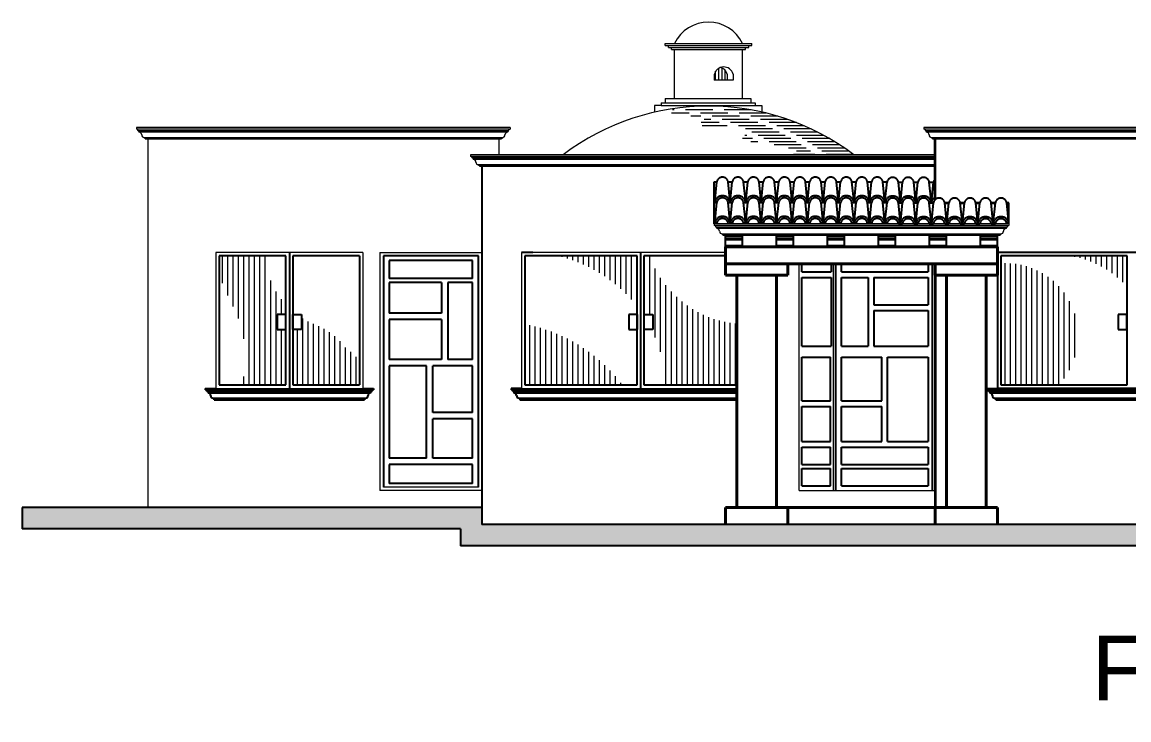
# Model space of a CAD drawing. Header units: millimetres. Extents: x 238 to 272, y 215.7 to 235.8.
# Drawn here: x 255.92 to 265.69, y 217.95 to 224.11 of the extents above; entities that cross this region are included whole.
import ezdxf

# ---------------------------------------------------------------- set-up
doc = ezdxf.new("R2010")
doc.units = ezdxf.units.MM
doc.linetypes.add('ACAD_ISO02W100', pattern=[15, 12, -3])
doc.linetypes.add('CENTER2', pattern=[28.575, 19.05, -3.175, 3.175, -3.175])
for name, color, linetype in [('1', 1, 'CENTER2'), ('2', 2, 'Continuous'), ('4', 4, 'Continuous'), ('7t', 7, 'Continuous')]:
    doc.layers.add(name, color=color, linetype=linetype)
for name, color, linetype, lineweight in [('fachada c 1', 7, 'Continuous', 40), ('fachada c 2', 2, 'Continuous', 35), ('fachada c 3', 5, 'Continuous', 25), ('fachada c 4', 4, 'Continuous', 15), ('muebles', 6, 'Continuous', 5), ('muros', 7, 'Continuous', 25), ('vidrios', 8, 'Continuous', 9)]:
    doc.layers.add(name, color=color, linetype=linetype, lineweight=lineweight)
doc.styles.add('TEX', font='arial.ttf', dxfattribs={"height": 0.15})

msp = doc.modelspace()

# ---------------------------------------------------------------- hatches: boundary and pattern name
at = {"layer": 'muros'}
msp.add_hatch(color=256, dxfattribs=at).paths.add_polyline_path([(255.9189, 219.8261), (255.9189, 219.6361), (259.7873, 219.6361), (259.7873, 219.4861), (271.7818, 219.4861), (271.7818, 219.6761), (259.9773, 219.6761), (259.9773, 219.8261)])

# ---------------------------------------------------------------- linework, layer by layer
at = {"layer": '1'}
for p, q in [((262.032, 222.5159), (262.0502, 222.6981)), ((262.1686, 222.5159), (262.1504, 222.6981)), ((262.1686, 222.5159), (262.1504, 222.6981)), ((262.1686, 222.5159), (262.1868, 222.6981)), ((262.3052, 222.5159), (262.287, 222.6981)), ((262.3052, 222.5159), (262.287, 222.6981)), ((262.3052, 222.5159), (262.3235, 222.6981)), ((262.4419, 222.5159), (262.4236, 222.6981)), ((262.4419, 222.5159), (262.4601, 222.6981)), ((262.5785, 222.5159), (262.5603, 222.6981)), ((262.5785, 222.5159), (262.5967, 222.6981)), ((262.7151, 222.5159), (262.6969, 222.6981)), ((262.7151, 222.5159), (262.7333, 222.6981)), ((262.8517, 222.5159), (262.8335, 222.6981)), ((262.8517, 222.5159), (262.8699, 222.6981)), ((262.9883, 222.5159), (262.9701, 222.6981)), ((262.9883, 222.5159), (263.0066, 222.6981)), ((263.125, 222.5159), (263.1067, 222.6981)), ((263.125, 222.5159), (263.1067, 222.6981)), ((263.125, 222.5159), (263.1432, 222.6981)), ((263.2616, 222.5159), (263.2434, 222.6981)), ((263.2616, 222.5159), (263.2434, 222.6981)), ((263.2616, 222.5159), (263.2798, 222.6981)), ((263.3982, 222.5159), (263.38, 222.6981)), ((263.3982, 222.5159), (263.4164, 222.6981)), ((263.5348, 222.5159), (263.5166, 222.6981)), ((263.5348, 222.5159), (263.553, 222.6981)), ((263.671, 222.5139), (263.6528, 222.696)), ((263.671, 222.5139), (263.6892, 222.696)), ((263.8076, 222.5139), (263.7894, 222.696)), ((263.8076, 222.5139), (263.8258, 222.696)), ((263.9442, 222.5139), (263.926, 222.696)), ((263.9442, 222.5139), (263.926, 222.696)), ((263.9442, 222.5139), (263.9625, 222.696)), ((262.032, 222.3337), (262.0502, 222.5159)), ((262.032, 222.5159), (262.0502, 222.5159)), ((262.032, 222.5159), (262.0502, 222.5159)), ((262.1686, 222.3337), (262.1504, 222.5159)), ((262.1686, 222.3337), (262.1504, 222.5159)), ((262.1504, 222.5159), (262.1686, 222.5159)), ((262.1504, 222.5159), (262.1686, 222.5159)), ((262.1504, 222.5159), (262.1686, 222.5159)), ((262.1686, 222.3337), (262.1868, 222.5159)), ((262.1686, 222.5159), (262.1868, 222.5159)), ((262.1686, 222.5159), (262.1868, 222.5159)), ((262.3052, 222.3337), (262.287, 222.5159)), ((262.3052, 222.3337), (262.287, 222.5159)), ((262.287, 222.5159), (262.3052, 222.5159)), ((262.287, 222.5159), (262.3052, 222.5159)), ((262.287, 222.5159), (262.3052, 222.5159)), ((262.3052, 222.3337), (262.3235, 222.5159)), ((262.3052, 222.5159), (262.3235, 222.5159)), ((262.3052, 222.5159), (262.3235, 222.5159)), ((262.3052, 222.5159), (262.3235, 222.5159)), ((262.3052, 222.5159), (262.3235, 222.5159)), ((262.4419, 222.3337), (262.4236, 222.5159)), ((262.4236, 222.5159), (262.4419, 222.5159)), ((262.4236, 222.5159), (262.4419, 222.5159)), ((262.4419, 222.3337), (262.4601, 222.5159)), ((262.4419, 222.5159), (262.4601, 222.5159)), ((262.4419, 222.5159), (262.4601, 222.5159)), ((262.5785, 222.3337), (262.5603, 222.5159)), ((262.5603, 222.5159), (262.5785, 222.5159)), ((262.5603, 222.5159), (262.5785, 222.5159)), ((262.5785, 222.3337), (262.5967, 222.5159)), ((262.5785, 222.5159), (262.5967, 222.5159)), ((262.5785, 222.5159), (262.5967, 222.5159)), ((262.7151, 222.3337), (262.6969, 222.5159)), ((262.6969, 222.5159), (262.7151, 222.5159)), ((262.6969, 222.5159), (262.7151, 222.5159)), ((262.7151, 222.3337), (262.7333, 222.5159)), ((262.7151, 222.5159), (262.7333, 222.5159)), ((262.7151, 222.5159), (262.7333, 222.5159)), ((262.8517, 222.3337), (262.8335, 222.5159)), ((262.8335, 222.5159), (262.8517, 222.5159)), ((262.8335, 222.5159), (262.8517, 222.5159)), ((262.8517, 222.3337), (262.8699, 222.5159)), ((262.8517, 222.5159), (262.8699, 222.5159)), ((262.8517, 222.5159), (262.8699, 222.5159)), ((262.9883, 222.3337), (262.9701, 222.5159)), ((262.9701, 222.5159), (262.9883, 222.5159)), ((262.9701, 222.5159), (262.9883, 222.5159)), ((262.9883, 222.3337), (263.0066, 222.5159)), ((262.9883, 222.5159), (263.0066, 222.5159)), ((262.9883, 222.5159), (263.0066, 222.5159)), ((263.125, 222.3337), (263.1067, 222.5159)), ((263.125, 222.3337), (263.1067, 222.5159)), ((263.1067, 222.5159), (263.125, 222.5159)), ((263.1067, 222.5159), (263.125, 222.5159)), ((263.1067, 222.5159), (263.125, 222.5159)), ((263.125, 222.3337), (263.1432, 222.5159)), ((263.125, 222.5159), (263.1432, 222.5159)), ((263.125, 222.5159), (263.1432, 222.5159)), ((263.2616, 222.3337), (263.2434, 222.5159)), ((263.2616, 222.3337), (263.2434, 222.5159)), ((263.2434, 222.5159), (263.2616, 222.5159)), ((263.2434, 222.5159), (263.2616, 222.5159)), ((263.2434, 222.5159), (263.2616, 222.5159)), ((263.2616, 222.3337), (263.2798, 222.5159)), ((263.2616, 222.5159), (263.2798, 222.5159)), ((263.2616, 222.5159), (263.2798, 222.5159)), ((263.2616, 222.5159), (263.2798, 222.5159)), ((263.2616, 222.5159), (263.2798, 222.5159)), ((263.2616, 222.5159), (263.2798, 222.5159)), ((263.2616, 222.5159), (263.2798, 222.5159)), ((263.3982, 222.3337), (263.38, 222.5159)), ((263.38, 222.5159), (263.3982, 222.5159)), ((263.38, 222.5159), (263.3982, 222.5159)), ((263.3982, 222.3337), (263.4164, 222.5159)), ((263.3982, 222.5159), (263.4164, 222.5159)), ((263.3982, 222.5159), (263.4164, 222.5159)), ((263.5348, 222.3337), (263.5166, 222.5159)), ((263.5166, 222.5159), (263.5348, 222.5159)), ((263.5166, 222.5159), (263.5348, 222.5159)), ((263.5348, 222.3337), (263.553, 222.5159)), ((263.5348, 222.5159), (263.553, 222.5159)), ((263.5348, 222.5159), (263.553, 222.5159)), ((263.6528, 222.5139), (263.671, 222.5139)), ((263.6528, 222.5139), (263.671, 222.5139)), ((263.671, 222.3317), (263.6528, 222.5139)), ((263.671, 222.5139), (263.6892, 222.5139)), ((263.671, 222.5139), (263.6892, 222.5139)), ((263.671, 222.3317), (263.6892, 222.5139)), ((263.7894, 222.5139), (263.8076, 222.5139)), ((263.7894, 222.5139), (263.8076, 222.5139)), ((263.8076, 222.3317), (263.7894, 222.5139)), ((263.8076, 222.5139), (263.8258, 222.5139)), ((263.8076, 222.5139), (263.8258, 222.5139)), ((263.8076, 222.3317), (263.8258, 222.5139)), ((263.926, 222.5139), (263.9442, 222.5139)), ((263.926, 222.5139), (263.9442, 222.5139)), ((263.926, 222.5139), (263.9442, 222.5139)), ((263.9442, 222.3317), (263.926, 222.5139)), ((263.9442, 222.3317), (263.926, 222.5139)), ((263.9442, 222.5139), (263.9625, 222.5139)), ((263.9442, 222.5139), (263.9625, 222.5139)), ((263.9442, 222.3317), (263.9625, 222.5139)), ((264.0809, 222.3317), (264.0626, 222.5139)), ((264.0809, 222.3317), (264.0626, 222.5139)), ((264.0809, 222.3317), (264.0991, 222.5139)), ((264.2175, 222.3317), (264.1993, 222.5139)), ((264.2175, 222.3317), (264.2357, 222.5139)), ((264.3541, 222.3317), (264.3359, 222.5139)), ((264.3541, 222.3317), (264.3723, 222.5139)), ((264.4907, 222.3317), (264.4725, 222.5139)), ((264.4907, 222.3317), (264.5089, 222.5139)), ((264.6273, 222.3317), (264.6091, 222.5139)), ((262.032, 222.3337), (262.0502, 222.3337)), ((262.1504, 222.3337), (262.1686, 222.3337)), ((262.1504, 222.3337), (262.1686, 222.3337)), ((262.1686, 222.3337), (262.1868, 222.3337)), ((262.287, 222.3337), (262.3052, 222.3337)), ((262.3052, 222.3337), (262.3235, 222.3337)), ((262.4236, 222.3337), (262.4419, 222.3337)), ((262.4419, 222.3337), (262.4601, 222.3337)), ((262.5603, 222.3337), (262.5785, 222.3337)), ((262.5785, 222.3337), (262.5967, 222.3337)), ((262.6969, 222.3337), (262.7151, 222.3337)), ((262.7151, 222.3337), (262.7333, 222.3337)), ((262.8335, 222.3337), (262.8517, 222.3337)), ((262.8517, 222.3337), (262.8699, 222.3337)), ((262.9701, 222.3337), (262.9883, 222.3337)), ((262.9883, 222.3337), (263.0066, 222.3337)), ((263.1067, 222.3337), (263.125, 222.3337)), ((263.1067, 222.3337), (263.125, 222.3337)), ((263.125, 222.3337), (263.1432, 222.3337)), ((263.2616, 222.3337), (263.2798, 222.3337)), ((263.38, 222.3337), (263.3982, 222.3337)), ((263.3982, 222.3337), (263.4164, 222.3337)), ((263.5166, 222.3337), (263.5348, 222.3337)), ((263.5348, 222.3337), (263.553, 222.3337)), ((263.6528, 222.3317), (263.671, 222.3317)), ((263.671, 222.3317), (263.6892, 222.3317)), ((263.7894, 222.3317), (263.8076, 222.3317)), ((263.8076, 222.3317), (263.8258, 222.3317)), ((263.926, 222.3317), (263.9442, 222.3317)), ((263.926, 222.3317), (263.9442, 222.3317)), ((263.9442, 222.3317), (263.9625, 222.3317)), ((264.0626, 222.3317), (264.0809, 222.3317)), ((264.0809, 222.3317), (264.0991, 222.3317)), ((264.1993, 222.3317), (264.2175, 222.3317)), ((264.2175, 222.3317), (264.2357, 222.3317)), ((264.3359, 222.3317), (264.3541, 222.3317)), ((264.3541, 222.3317), (264.3723, 222.3317)), ((264.4725, 222.3317), (264.4907, 222.3317)), ((264.4907, 222.3317), (264.5089, 222.3317))]:
    msp.add_line(p, q, dxfattribs=at)
for centre, radius, start, end in [((262.1003, 222.688), 0.0511, 11.30993, 168.69007), ((262.1003, 222.688), 0.0511, 11.30993, 168.69007), ((262.1003, 222.688), 0.0511, 11.30993, 168.69007), ((262.2369, 222.688), 0.0511, 11.30993, 168.69007), ((262.2369, 222.688), 0.0511, 11.30993, 168.69007), ((262.2369, 222.688), 0.0511, 11.30993, 168.69007), ((262.3735, 222.688), 0.0511, 11.30993, 168.69007), ((262.3735, 222.688), 0.0511, 11.30993, 168.69007), ((262.3735, 222.688), 0.0511, 11.30993, 168.69007), ((262.5102, 222.688), 0.0511, 11.30993, 168.69007), ((262.5102, 222.688), 0.0511, 11.30993, 168.69007), ((262.5102, 222.688), 0.0511, 11.30993, 168.69007), ((262.6468, 222.688), 0.0511, 11.30993, 168.69007), ((262.6468, 222.688), 0.0511, 11.30993, 168.69007), ((262.6468, 222.688), 0.0511, 11.30993, 168.69007), ((262.7834, 222.688), 0.0511, 11.30993, 168.69007), ((262.7834, 222.688), 0.0511, 11.30993, 168.69007), ((262.7834, 222.688), 0.0511, 11.30993, 168.69007), ((262.92, 222.688), 0.0511, 11.30993, 168.69007), ((262.92, 222.688), 0.0511, 11.30993, 168.69007), ((262.92, 222.688), 0.0511, 11.30993, 168.69007), ((263.0566, 222.688), 0.0511, 11.30993, 168.69007), ((263.0566, 222.688), 0.0511, 11.30993, 168.69007), ((263.0566, 222.688), 0.0511, 11.30993, 168.69007), ((263.1933, 222.688), 0.0511, 11.30993, 168.69007), ((263.1933, 222.688), 0.0511, 11.30993, 168.69007), ((263.1933, 222.688), 0.0511, 11.30993, 168.69007), ((263.3299, 222.688), 0.0511, 11.30993, 168.69007), ((263.3299, 222.688), 0.0511, 11.30993, 168.69007), ((263.3299, 222.688), 0.0511, 11.30993, 168.69007), ((263.4665, 222.688), 0.0511, 11.30993, 168.69007), ((263.4665, 222.688), 0.0511, 11.30993, 168.69007), ((263.4665, 222.688), 0.0511, 11.30993, 168.69007), ((263.6027, 222.686), 0.0511, 11.30993, 168.69007), ((263.6027, 222.686), 0.0511, 11.30993, 168.69007), ((263.6027, 222.686), 0.0511, 11.30993, 168.69007), ((263.7393, 222.686), 0.0511, 11.30993, 168.69007), ((263.7393, 222.686), 0.0511, 11.30993, 168.69007), ((263.7393, 222.686), 0.0511, 11.30993, 168.69007), ((263.8759, 222.686), 0.0511, 11.30993, 168.69007), ((263.8759, 222.686), 0.0511, 11.30993, 168.69007), ((263.8759, 222.686), 0.0511, 11.30993, 168.69007), ((264.0125, 222.686), 0.0511, 133.56361, 168.69007), ((264.0125, 222.686), 0.0511, 133.56361, 168.69007), ((264.0125, 222.686), 0.0511, 133.56361, 168.69007), ((262.1003, 222.5054), 0.0691, 8.74616, 171.25384), ((262.1003, 222.5059), 0.0511, 11.30993, 168.69007), ((262.1003, 222.5059), 0.0511, 11.30993, 168.69007), ((262.2369, 222.5054), 0.0691, 8.74616, 171.25384), ((262.2369, 222.5059), 0.0511, 11.30993, 168.69007), ((262.2369, 222.5059), 0.0511, 11.30993, 168.69007), ((262.3735, 222.5054), 0.0691, 8.74616, 171.25384), ((262.3735, 222.5059), 0.0511, 11.30993, 168.69007), ((262.3735, 222.5059), 0.0511, 11.30993, 168.69007), ((262.5102, 222.5054), 0.0691, 8.74616, 171.25384), ((262.5102, 222.5059), 0.0511, 11.30993, 168.69007), ((262.5102, 222.5059), 0.0511, 11.30993, 168.69007), ((262.6468, 222.5054), 0.0691, 8.74616, 171.25384), ((262.6468, 222.5059), 0.0511, 11.30993, 168.69007), ((262.6468, 222.5059), 0.0511, 11.30993, 168.69007), ((262.7834, 222.5054), 0.0691, 8.74616, 171.25384), ((262.7834, 222.5059), 0.0511, 11.30993, 168.69007), ((262.7834, 222.5059), 0.0511, 11.30993, 168.69007), ((262.92, 222.5054), 0.0691, 8.74616, 171.25384), ((262.92, 222.5059), 0.0511, 11.30993, 168.69007), ((262.92, 222.5059), 0.0511, 11.30993, 168.69007), ((263.0566, 222.5054), 0.0691, 8.74616, 171.25384), ((263.0566, 222.5059), 0.0511, 11.30993, 168.69007), ((263.0566, 222.5059), 0.0511, 11.30993, 168.69007), ((263.1933, 222.5054), 0.0691, 8.74616, 171.25384), ((263.1933, 222.5059), 0.0511, 11.30993, 168.69007), ((263.1933, 222.5059), 0.0511, 11.30993, 168.69007), ((263.3299, 222.5054), 0.0691, 8.74616, 171.25384), ((263.3299, 222.5059), 0.0511, 11.30993, 168.69007), ((263.3299, 222.5059), 0.0511, 11.30993, 168.69007), ((263.4665, 222.5054), 0.0691, 8.74616, 171.25384), ((263.4665, 222.5059), 0.0511, 11.30993, 168.69007), ((263.4665, 222.5059), 0.0511, 11.30993, 168.69007), ((263.6027, 222.5034), 0.0691, 8.74616, 171.25384), ((263.6027, 222.5039), 0.0511, 11.30993, 168.69007), ((263.6027, 222.5039), 0.0511, 11.30993, 168.69007), ((263.7393, 222.5034), 0.0691, 8.74616, 171.25384), ((263.7393, 222.5039), 0.0511, 11.30993, 168.69007), ((263.7393, 222.5039), 0.0511, 11.30993, 168.69007), ((263.8759, 222.5034), 0.0691, 8.74616, 171.25384), ((263.8759, 222.5039), 0.0511, 11.30993, 168.69007), ((263.8759, 222.5039), 0.0511, 11.30993, 168.69007), ((264.0125, 222.5034), 0.0691, 120.62381, 171.25384), ((264.0125, 222.5039), 0.0511, 11.30993, 168.69007), ((264.0125, 222.5039), 0.0511, 11.30993, 168.69007), ((264.1492, 222.5039), 0.0511, 11.30993, 168.69007), ((264.1492, 222.5039), 0.0511, 11.30993, 168.69007), ((264.2858, 222.5039), 0.0511, 11.30993, 168.69007), ((264.2858, 222.5039), 0.0511, 11.30993, 168.69007), ((264.4224, 222.5039), 0.0511, 11.30993, 168.69007), ((264.4224, 222.5039), 0.0511, 11.30993, 168.69007), ((264.559, 222.5039), 0.0511, 11.30993, 168.69007), ((264.559, 222.5039), 0.0511, 11.30993, 168.69007), ((262.1003, 222.3232), 0.0691, 8.74616, 171.25384), ((262.1003, 222.3237), 0.0511, 11.30993, 168.69007), ((262.2369, 222.3232), 0.0691, 8.74616, 171.25384), ((262.2369, 222.3237), 0.0511, 11.30993, 168.69007), ((262.3735, 222.3232), 0.0691, 8.74616, 171.25384), ((262.3735, 222.3237), 0.0511, 11.30993, 168.69007), ((262.5102, 222.3232), 0.0691, 8.74616, 171.25384), ((262.5102, 222.3237), 0.0511, 11.30993, 168.69007), ((262.6468, 222.3232), 0.0691, 8.74616, 171.25384), ((262.6468, 222.3237), 0.0511, 11.30993, 168.69007), ((262.7834, 222.3232), 0.0691, 8.74616, 171.25384), ((262.7834, 222.3237), 0.0511, 11.30993, 168.69007), ((262.92, 222.3232), 0.0691, 8.74616, 171.25384), ((262.92, 222.3237), 0.0511, 11.30993, 168.69007), ((263.0566, 222.3232), 0.0691, 8.74616, 171.25384), ((263.0566, 222.3237), 0.0511, 11.30993, 168.69007), ((263.1933, 222.3232), 0.0691, 8.74616, 171.25384), ((263.1933, 222.3237), 0.0511, 11.30993, 168.69007), ((263.3299, 222.3232), 0.0691, 8.74616, 171.25384), ((263.3299, 222.3237), 0.0511, 11.30993, 168.69007), ((263.4665, 222.3232), 0.0691, 8.74616, 171.25384), ((263.4665, 222.3237), 0.0511, 11.30993, 168.69007), ((263.6027, 222.3212), 0.0691, 8.74616, 171.25384), ((263.6027, 222.3217), 0.0511, 11.30993, 168.69007), ((263.7393, 222.3212), 0.0691, 8.74616, 171.25384), ((263.7393, 222.3217), 0.0511, 11.30993, 168.69007), ((263.8759, 222.3212), 0.0691, 8.74616, 171.25384), ((263.8759, 222.3217), 0.0511, 11.30993, 168.69007), ((264.0125, 222.3212), 0.0691, 8.74616, 171.25384), ((264.0125, 222.3217), 0.0511, 11.30993, 168.69007), ((264.1492, 222.3212), 0.0691, 8.74616, 171.25384), ((264.1492, 222.3217), 0.0511, 11.30993, 168.69007), ((264.2858, 222.3212), 0.0691, 8.74616, 171.25384), ((264.2858, 222.3217), 0.0511, 11.30993, 168.69007), ((264.4224, 222.3212), 0.0691, 8.74616, 171.25384), ((264.4224, 222.3217), 0.0511, 11.30993, 168.69007), ((264.559, 222.3212), 0.0691, 8.74616, 171.25384), ((264.559, 222.3217), 0.0511, 11.30993, 168.69007)]:
    msp.add_arc(centre, radius, start, end, dxfattribs=at)
at = {"layer": '2'}
for p, q in [((258.1703, 221.5289), (258.1703, 221.3958)), ((258.2461, 221.5289), (258.1703, 221.5289)), ((258.2461, 221.3958), (258.2461, 221.5289)), ((258.3089, 221.3958), (258.3089, 221.5289)), ((258.3089, 221.5289), (258.3847, 221.5289)), ((258.3847, 221.5289), (258.3847, 221.3958)), ((261.2731, 221.5289), (261.2731, 221.3958)), ((261.3489, 221.5289), (261.2731, 221.5289)), ((261.3489, 221.3958), (261.3489, 221.5289)), ((261.4089, 221.3958), (261.4089, 221.5289)), ((261.4089, 221.5289), (261.4847, 221.5289)), ((261.4847, 221.5289), (261.4847, 221.3958)), ((265.5942, 221.5289), (265.5942, 221.3958)), ((265.67, 221.5289), (265.5942, 221.5289)), ((265.67, 221.3958), (265.67, 221.5289)), ((258.1703, 221.3958), (258.2461, 221.3958)), ((258.3847, 221.3958), (258.3089, 221.3958)), ((261.2731, 221.3958), (261.3489, 221.3958)), ((261.4847, 221.3958), (261.4089, 221.3958)), ((265.5942, 221.3958), (265.67, 221.3958))]:
    msp.add_line(p, q, dxfattribs=at)
at = {"layer": '4', "ltscale": 0.08}
for p, q in [((257.6573, 222.0461), (257.6573, 220.9061)), ((258.2473, 222.0461), (257.6573, 222.0461)), ((258.2473, 220.9061), (258.2473, 222.0461)), ((258.2773, 222.0761), (258.2773, 220.8761)), ((258.3073, 222.0461), (258.3073, 220.9061)), ((258.8973, 222.0461), (258.3073, 222.0461)), ((258.8973, 222.0461), (258.8973, 220.9061)), ((261.3473, 222.0461), (260.3573, 222.0461)), ((260.3573, 222.0461), (260.3573, 220.9061)), ((261.3473, 220.9061), (261.3473, 222.0461)), ((261.3773, 222.0761), (261.3773, 220.8761)), ((261.4073, 222.0461), (261.4073, 220.9061)), ((262.1273, 222.0461), (261.4073, 222.0461)), ((265.6723, 222.0461), (264.5573, 222.0461)), ((264.5573, 222.0461), (264.5573, 220.9061)), ((265.6723, 220.9061), (265.6723, 222.0461)), ((257.6573, 220.9061), (258.2473, 220.9061)), ((258.3073, 220.9061), (258.8973, 220.9061)), ((260.3573, 220.9061), (261.3473, 220.9061)), ((261.4073, 220.9061), (262.2273, 220.9061)), ((264.4357, 220.8761), (264.5273, 220.8761)), ((264.5573, 220.9061), (265.6723, 220.9061))]:
    msp.add_line(p, q, dxfattribs=at)
at = {"layer": '4'}
for p, q in [((259.1073, 222.0461), (259.1073, 220.0061)), ((259.9457, 222.0461), (259.1073, 222.0461)), ((259.9457, 220.0061), (259.9457, 222.0461)), ((259.8954, 222.0047), (259.1576, 222.0047)), ((259.1576, 222.0047), (259.1576, 221.8444)), ((259.8954, 221.8444), (259.8954, 222.0047)), ((262.8015, 221.9055), (262.8015, 221.9761)), ((263.0607, 221.9761), (263.0607, 221.9055)), ((263.1023, 219.9761), (263.1023, 221.9761)), ((263.1512, 221.9055), (263.1512, 221.9761)), ((263.9163, 221.9761), (263.9163, 221.9055)), ((263.9523, 221.9761), (263.9523, 219.9761)), ((259.8954, 221.8444), (259.1576, 221.8444)), ((262.8015, 221.9055), (263.0607, 221.9055)), ((262.8015, 221.8555), (263.0607, 221.8555)), ((262.8015, 221.2497), (262.8015, 221.8555)), ((263.0607, 221.8555), (263.0607, 221.2497)), ((263.1512, 221.9055), (263.9163, 221.9055)), ((263.1512, 221.8555), (263.3856, 221.8555)), ((263.1512, 221.2497), (263.1512, 221.8555)), ((263.3856, 221.8555), (263.3856, 221.2497)), ((263.4356, 221.8555), (263.9163, 221.8555)), ((263.4356, 221.8555), (263.4356, 221.6137)), ((263.9163, 221.8555), (263.9163, 221.6137)), ((259.1576, 221.8088), (259.1576, 221.5384)), ((259.6216, 221.8088), (259.1576, 221.8088)), ((259.6216, 221.8088), (259.6216, 221.5384)), ((259.6774, 221.8088), (259.6774, 221.1315)), ((259.8954, 221.8088), (259.6774, 221.8088)), ((259.8954, 221.1315), (259.8954, 221.8088)), ((263.4356, 221.6137), (263.9163, 221.6137)), ((263.4356, 221.5637), (263.9163, 221.5637)), ((263.4356, 221.5637), (263.4356, 221.2497)), ((263.9163, 221.5637), (263.9163, 221.2497)), ((259.6216, 221.5384), (259.1576, 221.5384)), ((259.6216, 221.4825), (259.1576, 221.4825)), ((259.1576, 221.4825), (259.1576, 221.1315)), ((259.6216, 221.4825), (259.6216, 221.1315)), ((262.8015, 221.2497), (263.0607, 221.2497)), ((263.1512, 221.2497), (263.3856, 221.2497)), ((263.4356, 221.2497), (263.9163, 221.2497)), ((259.6216, 221.1315), (259.1576, 221.1315)), ((259.4874, 221.0759), (259.1576, 221.0759)), ((259.1576, 221.0759), (259.1576, 220.2618)), ((259.4874, 220.2618), (259.4874, 221.0759)), ((259.5433, 220.6642), (259.5433, 221.0759)), ((259.8954, 221.0759), (259.5433, 221.0759)), ((259.8954, 221.1315), (259.6774, 221.1315)), ((259.8954, 220.6642), (259.8954, 221.0759)), ((262.8015, 220.7674), (262.8015, 221.1519)), ((262.8015, 221.1519), (263.0527, 221.1519)), ((263.0527, 220.7674), (263.0527, 221.1519)), ((263.1512, 221.1519), (263.5056, 221.1519)), ((263.1512, 220.7674), (263.1512, 221.1519)), ((263.5056, 220.7674), (263.5056, 221.1519)), ((263.5556, 221.1519), (263.9163, 221.1519)), ((263.5556, 220.4074), (263.5556, 221.1519)), ((263.9163, 221.1519), (263.9163, 220.4074)), ((257.5357, 220.8761), (257.5357, 220.8623)), ((257.5357, 220.8761), (257.6273, 220.8761)), ((258.9273, 220.8761), (259.019, 220.8761)), ((259.019, 220.8761), (259.019, 220.8623)), ((260.2357, 220.8761), (260.2357, 220.8623)), ((260.3273, 220.8761), (260.2357, 220.8761)), ((264.4357, 220.8761), (264.4357, 220.8623)), ((257.5443, 220.8623), (257.5357, 220.8623)), ((259.0104, 220.8623), (257.5443, 220.8623)), ((258.9997, 220.8485), (257.555, 220.8485)), ((257.555, 220.8485), (257.555, 220.8416)), ((257.555, 220.8416), (257.5599, 220.8416)), ((258.9948, 220.8416), (257.5599, 220.8416)), ((257.5599, 220.8416), (257.5599, 220.8346)), ((258.9948, 220.8346), (257.5599, 220.8346)), ((257.6048, 220.7897), (258.9499, 220.7897)), ((257.6048, 220.7897), (257.6048, 220.7828)), ((257.6048, 220.7828), (257.6127, 220.7828)), ((257.6127, 220.7828), (258.942, 220.7828)), ((257.6127, 220.7828), (257.6127, 220.7759)), ((257.6127, 220.7759), (258.942, 220.7759)), ((258.9499, 220.7828), (258.942, 220.7828)), ((258.942, 220.7828), (258.942, 220.7759)), ((258.9499, 220.7897), (258.9499, 220.7828)), ((258.9997, 220.8416), (258.9948, 220.8416)), ((258.9948, 220.8416), (258.9948, 220.8346)), ((258.9997, 220.8485), (258.9997, 220.8416)), ((259.0104, 220.8623), (259.019, 220.8623)), ((260.2443, 220.8623), (260.2357, 220.8623)), ((262.2273, 220.8623), (260.2443, 220.8623)), ((262.2273, 220.8485), (260.255, 220.8485)), ((260.255, 220.8485), (260.255, 220.8416)), ((260.255, 220.8416), (260.2599, 220.8416)), ((262.2273, 220.8416), (260.2599, 220.8416)), ((260.2599, 220.8416), (260.2599, 220.8346)), ((262.2273, 220.8346), (260.2599, 220.8346)), ((260.3048, 220.7897), (262.2273, 220.7897)), ((260.3048, 220.7897), (260.3048, 220.7828)), ((260.3048, 220.7828), (260.3127, 220.7828)), ((260.3127, 220.7828), (262.2273, 220.7828)), ((260.3127, 220.7828), (260.3127, 220.7759)), ((260.3127, 220.7759), (262.2273, 220.7759)), ((264.4443, 220.8623), (264.4357, 220.8623)), ((266.9604, 220.8623), (264.4443, 220.8623)), ((266.9497, 220.8485), (264.455, 220.8485)), ((264.455, 220.8485), (264.455, 220.8416)), ((264.455, 220.8416), (264.4599, 220.8416)), ((266.9448, 220.8416), (264.4599, 220.8416)), ((264.4599, 220.8416), (264.4599, 220.8346)), ((266.9448, 220.8346), (264.461, 220.8346)), ((264.5048, 220.7897), (266.8999, 220.7897)), ((264.5048, 220.7897), (264.5048, 220.7828)), ((264.5048, 220.7828), (264.5127, 220.7828)), ((264.5127, 220.7828), (266.892, 220.7828)), ((264.5127, 220.7828), (264.5127, 220.7759)), ((264.5127, 220.7759), (266.892, 220.7759)), ((262.8015, 220.7674), (263.0527, 220.7674)), ((262.8015, 220.4074), (262.8015, 220.7174)), ((262.8015, 220.7174), (263.0527, 220.7174)), ((263.0527, 220.4074), (263.0527, 220.7174)), ((263.1512, 220.7674), (263.5056, 220.7674)), ((263.1512, 220.7174), (263.5056, 220.7174)), ((263.1512, 220.4074), (263.1512, 220.7174)), ((263.5056, 220.4074), (263.5056, 220.7174)), ((259.8954, 220.6642), (259.5433, 220.6642)), ((259.5433, 220.2618), (259.5433, 220.6083)), ((259.8954, 220.6083), (259.5433, 220.6083)), ((259.8954, 220.2618), (259.8954, 220.6083)), ((262.8015, 220.4074), (263.0527, 220.4074)), ((263.1512, 220.4074), (263.5056, 220.4074)), ((263.5556, 220.4074), (263.9163, 220.4074)), ((262.8015, 220.3574), (263.0527, 220.3574)), ((262.8015, 220.2055), (262.8015, 220.3574)), ((263.0527, 220.2055), (263.0527, 220.3574)), ((263.1512, 220.3574), (263.9163, 220.3574)), ((263.1512, 220.2055), (263.1512, 220.3574)), ((263.9163, 220.3574), (263.9163, 220.2055)), ((259.4874, 220.2618), (259.1576, 220.2618)), ((259.8954, 220.2059), (259.1576, 220.2059)), ((259.1576, 220.2059), (259.1576, 220.0361)), ((259.8954, 220.2618), (259.5433, 220.2618)), ((259.8954, 220.0361), (259.8954, 220.2059)), ((262.8015, 220.2055), (263.0527, 220.2055)), ((263.1512, 220.2055), (263.9163, 220.2055)), ((262.8015, 220.1681), (263.0527, 220.1681)), ((262.8015, 220.0162), (262.8015, 220.1681)), ((263.0527, 220.0162), (263.0527, 220.1681)), ((263.1512, 220.1681), (263.9163, 220.1681)), ((263.1512, 220.0162), (263.1512, 220.1681)), ((263.9163, 220.1681), (263.9163, 220.0162)), ((259.8954, 220.0361), (259.1576, 220.0361)), ((262.8015, 220.0162), (263.0527, 220.0162)), ((263.1512, 220.0162), (263.9163, 220.0162))]:
    msp.add_line(p, q, dxfattribs=at)
at = {"layer": '4', "ltscale": 0.02}
msp.add_line((260.4273, 222.0761), (260.3273, 222.0761), dxfattribs=at)
at = {"layer": '4'}
for centre, radius, start, end in [((257.5567, 220.8608), 0.0124, 173.10822, 262.47286), ((257.5604, 220.8127), 0.0219, 358.53598, 91.46402), ((257.605, 220.8124), 0.0227, 180.52228, 269.47772), ((258.9497, 220.8124), 0.0227, 270.52228, 359.47772), ((258.9943, 220.8127), 0.0219, 88.53598, 181.46402), ((258.998, 220.8608), 0.0124, 277.52714, 6.89178), ((260.2567, 220.8608), 0.0124, 173.10822, 262.47286), ((260.2604, 220.8127), 0.0219, 358.53598, 91.46402), ((260.305, 220.8124), 0.0227, 180.52228, 269.47772), ((264.4567, 220.8608), 0.0124, 173.10822, 262.47286), ((264.4604, 220.8127), 0.0219, 358.53598, 91.46402), ((264.505, 220.8124), 0.0227, 180.52228, 269.47772)]:
    msp.add_arc(centre, radius, start, end, dxfattribs=at)
at = {"layer": 'fachada c 1', "ltscale": 0.02}
for p, q in [((262.1273, 221.9761), (262.1273, 222.1261)), ((264.5273, 222.1261), (262.1273, 222.1261)), ((264.5273, 221.8761), (264.5273, 222.1261)), ((262.1273, 221.8761), (262.1273, 221.9761)), ((264.5273, 221.9761), (262.1273, 221.9761)), ((262.6773, 221.9761), (262.6773, 221.8761)), ((263.9773, 221.8761), (263.9773, 221.9761)), ((262.2273, 221.8761), (262.2273, 219.8261)), ((262.5773, 221.8761), (262.5773, 219.8261)), ((264.0773, 221.8761), (264.0773, 219.8261)), ((264.4273, 221.8761), (264.4273, 219.8261)), ((262.1273, 219.8261), (262.1273, 219.6761)), ((262.6773, 219.8261), (263.9773, 219.8261)), ((262.6773, 219.8261), (262.6773, 219.6761)), ((263.9773, 219.8261), (263.9773, 219.6761)), ((264.5273, 219.8261), (264.5273, 219.6761))]:
    msp.add_line(p, q, dxfattribs=at)
at = {"layer": 'fachada c 1'}
for p, q in [((262.1273, 221.8761), (262.6773, 221.8761)), ((263.9773, 221.8761), (264.5273, 221.8761)), ((262.1273, 219.8261), (262.6773, 219.8261)), ((263.9773, 219.8261), (264.5273, 219.8261))]:
    msp.add_line(p, q, dxfattribs=at)
at = {"layer": 'fachada c 2'}
for p, q in [((263.9773, 222.5409), (263.9773, 223.0759)), ((264.0626, 222.5139), (264.0809, 222.5139)), ((264.0626, 222.5139), (264.0809, 222.5139)), ((264.0626, 222.5139), (264.0809, 222.5139)), ((264.0809, 222.5139), (264.0991, 222.5139)), ((264.0809, 222.5139), (264.0991, 222.5139)), ((264.0809, 222.5139), (264.0991, 222.5139)), ((264.0809, 222.5139), (264.0991, 222.5139)), ((264.1993, 222.5139), (264.2175, 222.5139)), ((264.1993, 222.5139), (264.2175, 222.5139)), ((264.2175, 222.5139), (264.2357, 222.5139)), ((264.2175, 222.5139), (264.2357, 222.5139)), ((264.3359, 222.5139), (264.3541, 222.5139)), ((264.3359, 222.5139), (264.3541, 222.5139)), ((264.3541, 222.5139), (264.3723, 222.5139)), ((264.3541, 222.5139), (264.3723, 222.5139)), ((264.4725, 222.5139), (264.4907, 222.5139)), ((264.4725, 222.5139), (264.4907, 222.5139)), ((264.4907, 222.5139), (264.5089, 222.5139)), ((264.4907, 222.5139), (264.5089, 222.5139)), ((264.4907, 222.5139), (264.5089, 222.5139)), ((264.4907, 222.5139), (264.5089, 222.5139)), ((264.6091, 222.5139), (264.6273, 222.5139)), ((264.6091, 222.5139), (264.6273, 222.5139)), ((263.9773, 221.8761), (263.9773, 219.6761))]:
    msp.add_line(p, q, dxfattribs=at)
at = {"layer": 'fachada c 3'}
for p, q in [((259.9773, 222.8359), (259.9773, 219.8261)), ((266.8773, 220.8761), (264.5273, 220.8761))]:
    msp.add_line(p, q, dxfattribs=at)
at = {"layer": 'fachada c 3', "ltscale": 0.08}
for p, q in [((262.0273, 222.3264), (262.0273, 222.6981)), ((262.0273, 222.6981), (262.0502, 222.6981)), ((262.032, 222.6981), (262.0502, 222.6981)), ((262.1504, 222.6981), (262.1686, 222.6981)), ((262.1504, 222.6981), (262.1686, 222.6981)), ((262.1504, 222.6981), (262.1686, 222.6981)), ((262.1686, 222.6981), (262.1868, 222.6981)), ((262.1686, 222.6981), (262.1868, 222.6981)), ((262.287, 222.6981), (262.3052, 222.6981)), ((262.287, 222.6981), (262.3052, 222.6981)), ((262.287, 222.6981), (262.3052, 222.6981)), ((262.3052, 222.6981), (262.3235, 222.6981)), ((262.3052, 222.6981), (262.3235, 222.6981)), ((262.3052, 222.6981), (262.3235, 222.6981)), ((262.3052, 222.6981), (262.3235, 222.6981)), ((262.4236, 222.6981), (262.4419, 222.6981)), ((262.4236, 222.6981), (262.4419, 222.6981)), ((262.4419, 222.6981), (262.4601, 222.6981)), ((262.4419, 222.6981), (262.4601, 222.6981)), ((262.5603, 222.6981), (262.5785, 222.6981)), ((262.5603, 222.6981), (262.5785, 222.6981)), ((262.5785, 222.6981), (262.5967, 222.6981)), ((262.5785, 222.6981), (262.5967, 222.6981)), ((262.6969, 222.6981), (262.7151, 222.6981)), ((262.6969, 222.6981), (262.7151, 222.6981)), ((262.7151, 222.6981), (262.7333, 222.6981)), ((262.7151, 222.6981), (262.7333, 222.6981)), ((262.8335, 222.6981), (262.8517, 222.6981)), ((262.8335, 222.6981), (262.8517, 222.6981)), ((262.8517, 222.6981), (262.8699, 222.6981)), ((262.8517, 222.6981), (262.8699, 222.6981)), ((262.9701, 222.6981), (262.9883, 222.6981)), ((262.9701, 222.6981), (262.9883, 222.6981)), ((262.9883, 222.6981), (263.0066, 222.6981)), ((262.9883, 222.6981), (263.0066, 222.6981)), ((263.1067, 222.6981), (263.125, 222.6981)), ((263.1067, 222.6981), (263.125, 222.6981)), ((263.1067, 222.6981), (263.125, 222.6981)), ((263.125, 222.6981), (263.1432, 222.6981)), ((263.125, 222.6981), (263.1432, 222.6981)), ((263.2434, 222.6981), (263.2616, 222.6981)), ((263.2434, 222.6981), (263.2616, 222.6981)), ((263.2434, 222.6981), (263.2616, 222.6981)), ((263.2616, 222.6981), (263.2798, 222.6981)), ((263.2616, 222.6981), (263.2798, 222.6981)), ((263.2616, 222.6981), (263.2798, 222.6981)), ((263.2616, 222.6981), (263.2798, 222.6981)), ((263.2616, 222.6981), (263.2798, 222.6981)), ((263.2616, 222.6981), (263.2798, 222.6981)), ((263.38, 222.6981), (263.3982, 222.6981)), ((263.38, 222.6981), (263.3982, 222.6981)), ((263.3982, 222.6981), (263.4164, 222.6981)), ((263.3982, 222.6981), (263.4164, 222.6981)), ((263.5166, 222.6981), (263.5348, 222.6981)), ((263.5166, 222.6981), (263.5348, 222.6981)), ((263.5348, 222.6981), (263.553, 222.6981)), ((263.5348, 222.6981), (263.553, 222.6981)), ((263.6528, 222.696), (263.671, 222.696)), ((263.6528, 222.696), (263.671, 222.696)), ((263.671, 222.696), (263.6892, 222.696)), ((263.671, 222.696), (263.6892, 222.696)), ((263.7894, 222.696), (263.8076, 222.696)), ((263.7894, 222.696), (263.8076, 222.696)), ((263.8076, 222.696), (263.8258, 222.696)), ((263.8076, 222.696), (263.8258, 222.696)), ((263.926, 222.696), (263.9442, 222.696)), ((263.926, 222.696), (263.9442, 222.696)), ((263.926, 222.696), (263.9442, 222.696)), ((263.9442, 222.696), (263.9625, 222.696)), ((263.9442, 222.696), (263.9625, 222.696)), ((266.8773, 222.0761), (264.5273, 222.0761)), ((264.5273, 221.8761), (264.5273, 220.8761))]:
    msp.add_line(p, q, dxfattribs=at)
at = {"layer": 'fachada c 4'}
for p, q in [((261.6769, 223.4329), (261.6769, 223.865)), ((262.2778, 223.4329), (262.2778, 223.865)), ((256.9273, 223.1761), (256.9273, 223.1623)), ((256.936, 223.1623), (256.9273, 223.1623)), ((256.9467, 223.1485), (256.9467, 223.1416)), ((256.9467, 223.1416), (256.9515, 223.1416)), ((256.9515, 223.1416), (256.9515, 223.1346)), ((260.208, 223.1416), (260.2031, 223.1416)), ((260.2031, 223.1416), (260.2031, 223.1346)), ((260.208, 223.1485), (260.208, 223.1416)), ((260.2187, 223.1623), (260.2273, 223.1623)), ((260.2273, 223.1761), (260.2273, 223.1623)), ((266.6175, 223.1761), (263.8773, 223.1761)), ((263.8773, 223.1761), (263.8773, 223.1623)), ((263.886, 223.1623), (263.8773, 223.1623)), ((263.8967, 223.1485), (263.8967, 223.1416)), ((263.8967, 223.1416), (263.9015, 223.1416)), ((263.9015, 223.1416), (263.9015, 223.1346)), ((256.9965, 223.0897), (256.9965, 223.0828)), ((257.0044, 223.0828), (256.9965, 223.0828)), ((257.0044, 223.0828), (257.0044, 223.0759)), ((257.0044, 223.0759), (260.1503, 223.0759)), ((260.1503, 223.0828), (260.1582, 223.0828)), ((260.1503, 223.0828), (260.1503, 223.0759)), ((260.1582, 223.0897), (260.1582, 223.0828)), ((263.9465, 223.0897), (263.9465, 223.0828)), ((263.9544, 223.0828), (263.9465, 223.0828)), ((263.9544, 223.0828), (263.9544, 223.0759)), ((263.9544, 223.0759), (266.6074, 223.0759)), ((259.8773, 222.9361), (259.8773, 222.9223)), ((259.886, 222.9223), (259.8773, 222.9223)), ((259.8967, 222.9085), (259.8967, 222.9016)), ((259.8967, 222.9016), (259.9015, 222.9016)), ((259.9015, 222.9016), (259.9015, 222.8946)), ((259.9465, 222.8497), (259.9465, 222.8428)), ((259.9544, 222.8428), (259.9465, 222.8428)), ((259.9544, 222.8428), (259.9544, 222.8359)), ((259.9544, 222.8359), (263.9773, 222.8359)), ((264.6091, 222.3317), (264.6273, 222.3317)), ((262.7773, 219.9761), (262.7773, 221.9761)), ((263.0773, 221.9761), (263.0773, 219.9761)), ((262.7773, 219.9761), (263.9773, 219.9761))]:
    msp.add_line(p, q, dxfattribs=at)
at = {"layer": 'fachada c 4', "ltscale": 0.08}
for p, q in [((260.2273, 223.1761), (256.9273, 223.1761)), ((263.9773, 222.9361), (259.8773, 222.9361)), ((263.9773, 222.9361), (259.8773, 222.9361)), ((257.6273, 222.0761), (257.6273, 220.8761)), ((258.9273, 222.0761), (257.6273, 222.0761)), ((258.9273, 222.0761), (258.9273, 220.8761)), ((262.1273, 222.0761), (260.3273, 222.0761)), ((260.3273, 222.0761), (260.3273, 220.8761)), ((257.6273, 220.8761), (258.9273, 220.8761)), ((260.3273, 220.8761), (262.2273, 220.8761))]:
    msp.add_line(p, q, dxfattribs=at)
at = {"layer": 'fachada c 4', "ltscale": 0.03}
for p, q in [((257.0273, 223.0759), (257.0273, 219.8261)), ((260.1273, 223.0759), (260.1273, 222.9361)), ((259.0773, 222.0761), (259.0773, 219.9761)), ((259.0773, 222.0761), (259.9773, 222.0761)), ((259.9457, 220.0061), (259.1073, 220.0061)), ((259.9773, 219.9761), (259.0773, 219.9761))]:
    msp.add_line(p, q, dxfattribs=at)
at = {"layer": 'fachada c 4', "ltscale": 0.02}
for p, q in [((264.6273, 222.3264), (262.0273, 222.3264)), ((262.0273, 222.3264), (262.0273, 222.3125)), ((262.036, 222.3125), (262.0273, 222.3125)), ((262.0467, 222.2987), (262.0467, 222.2918)), ((262.0467, 222.2918), (262.0515, 222.2918)), ((262.0515, 222.2918), (262.0515, 222.2849)), ((262.0965, 222.24), (262.0965, 222.233)), ((264.5582, 222.24), (264.5582, 222.233)), ((264.6031, 222.2918), (264.6031, 222.2849)), ((264.608, 222.2918), (264.6031, 222.2918)), ((264.608, 222.2987), (264.608, 222.2918)), ((264.6187, 222.3125), (264.6273, 222.3125)), ((264.6273, 222.3264), (264.6273, 222.3125)), ((262.1044, 222.233), (262.0965, 222.233)), ((262.1044, 222.233), (262.1044, 222.2261)), ((262.1044, 222.2261), (264.5503, 222.2261)), ((264.5503, 222.233), (264.5503, 222.2261)), ((264.5503, 222.233), (264.5582, 222.233))]:
    msp.add_line(p, q, dxfattribs=at)
at = {"layer": 'fachada c 4'}
for centre, radius, start, end in [((261.9773, 223.772), 0.3345, 26.08066, 153.91934), ((261.9773, 221.2398), 2.127, 52.89466, 127.10534), ((256.9483, 223.1608), 0.0124, 173.10822, 262.47286), ((256.9521, 223.1127), 0.0219, 358.53598, 91.46402), ((260.2026, 223.1127), 0.0219, 88.53598, 181.46402), ((260.2063, 223.1608), 0.0124, 277.52714, 6.89178), ((263.8983, 223.1608), 0.0124, 173.10822, 262.47286), ((263.9021, 223.1127), 0.0219, 358.53598, 91.46402), ((256.9967, 223.1124), 0.0227, 180.52228, 269.47772), ((260.158, 223.1124), 0.0227, 270.52228, 359.47772), ((263.9467, 223.1124), 0.0227, 180.52228, 269.47772), ((259.8983, 222.9208), 0.0124, 173.10822, 262.47286), ((259.9021, 222.8727), 0.0219, 358.53598, 91.46402), ((259.9467, 222.8724), 0.0227, 180.52228, 269.47772)]:
    msp.add_arc(centre, radius, start, end, dxfattribs=at)
at = {"layer": 'fachada c 4', "ltscale": 0.02}
for centre, radius, start, end in [((262.0483, 222.3111), 0.0124, 173.10822, 262.47286), ((262.0521, 222.263), 0.0219, 358.53598, 91.46402), ((262.0967, 222.2626), 0.0227, 180.52228, 269.47772), ((264.558, 222.2626), 0.0227, 270.52228, 359.47772), ((264.6026, 222.263), 0.0219, 88.53598, 181.46402), ((264.6063, 222.3111), 0.0124, 277.52714, 6.89178)]:
    msp.add_arc(centre, radius, start, end, dxfattribs=at)
at = {"layer": 'muebles'}
for p, q in [((261.5959, 223.919), (262.3588, 223.919)), ((261.5959, 223.901), (261.5959, 223.919)), ((261.5959, 223.901), (262.3588, 223.901)), ((261.6229, 223.883), (261.6229, 223.901)), ((262.3318, 223.883), (262.3318, 223.901)), ((262.3588, 223.901), (262.3588, 223.919)), ((261.6229, 223.883), (262.3318, 223.883)), ((261.6499, 223.865), (261.6499, 223.883)), ((261.6499, 223.865), (262.3048, 223.865)), ((262.3048, 223.865), (262.3048, 223.883)), ((262.0274, 223.6424), (262.0274, 223.5947)), ((262.1422, 223.6491), (262.1422, 223.5947)), ((262.1943, 223.6491), (262.1943, 223.5947)), ((262.1943, 223.5947), (262.0274, 223.5947)), ((261.5944, 223.4329), (262.3517, 223.4329)), ((261.5944, 223.4329), (261.5944, 223.3958)), ((262.3517, 223.4329), (262.3517, 223.3958)), ((261.5601, 223.3698), (261.5015, 223.3698)), ((261.5015, 223.3698), (261.5015, 223.314)), ((261.5601, 223.3958), (262.3894, 223.3958)), ((261.5601, 223.3958), (261.5601, 223.3698)), ((261.5601, 223.3698), (262.3894, 223.3698)), ((262.3894, 223.3958), (262.3894, 223.3698)), ((262.3894, 223.3698), (262.4481, 223.3698)), ((262.4481, 223.3698), (262.4481, 223.314)), ((260.2187, 223.1623), (256.936, 223.1623)), ((260.208, 223.1485), (256.9467, 223.1485)), ((260.2031, 223.1416), (256.9515, 223.1416)), ((260.2031, 223.1346), (256.9515, 223.1346)), ((266.6161, 223.1623), (263.886, 223.1623)), ((266.6147, 223.1485), (263.8967, 223.1485)), ((266.614, 223.1416), (263.9015, 223.1416)), ((266.6133, 223.1346), (263.9015, 223.1346)), ((256.9965, 223.0897), (260.1582, 223.0897)), ((257.0044, 223.0828), (260.1503, 223.0828)), ((263.9465, 223.0897), (266.6088, 223.0897)), ((263.9544, 223.0828), (266.6081, 223.0828)), ((263.9773, 222.9223), (259.886, 222.9223)), ((263.9773, 222.9085), (259.8967, 222.9085)), ((263.9773, 222.9016), (259.9015, 222.9016)), ((263.9773, 222.8946), (259.9015, 222.8946)), ((259.9465, 222.8497), (263.9773, 222.8497)), ((259.9544, 222.8428), (263.9773, 222.8428)), ((264.6187, 222.3125), (262.036, 222.3125)), ((264.608, 222.2987), (262.0467, 222.2987)), ((264.6031, 222.2918), (262.0515, 222.2918)), ((264.6031, 222.2849), (262.0515, 222.2849)), ((262.0965, 222.24), (264.5582, 222.24)), ((262.1044, 222.233), (264.5503, 222.233)), ((262.2773, 222.2123), (262.1273, 222.2123)), ((262.2773, 222.1985), (262.1273, 222.1985)), ((262.2773, 222.1916), (262.1273, 222.1916)), ((262.2773, 222.1846), (262.1273, 222.1846)), ((262.1273, 222.1397), (262.2773, 222.1397)), ((262.7273, 222.2123), (262.5773, 222.2123)), ((262.7273, 222.1985), (262.5773, 222.1985)), ((262.7273, 222.1916), (262.5773, 222.1916)), ((262.7273, 222.1846), (262.5773, 222.1846)), ((262.5773, 222.1397), (262.7273, 222.1397)), ((263.1773, 222.2123), (263.0273, 222.2123)), ((263.1773, 222.1985), (263.0273, 222.1985)), ((263.1773, 222.1916), (263.0273, 222.1916)), ((263.1773, 222.1846), (263.0273, 222.1846)), ((263.0273, 222.1397), (263.1773, 222.1397)), ((263.6273, 222.2123), (263.4773, 222.2123)), ((263.6273, 222.1985), (263.4773, 222.1985)), ((263.6273, 222.1916), (263.4773, 222.1916)), ((263.6273, 222.1846), (263.4773, 222.1846)), ((263.4773, 222.1397), (263.6273, 222.1397)), ((264.0773, 222.2123), (263.9273, 222.2123)), ((264.0773, 222.1985), (263.9273, 222.1985)), ((264.0773, 222.1916), (263.9273, 222.1916)), ((264.0773, 222.1846), (263.9273, 222.1846)), ((263.9273, 222.1397), (264.0773, 222.1397)), ((264.5273, 222.2123), (264.3773, 222.2123)), ((264.5273, 222.1985), (264.3773, 222.1985)), ((264.5273, 222.1916), (264.3773, 222.1916)), ((264.5273, 222.1846), (264.3773, 222.1846)), ((264.3773, 222.1397), (264.5273, 222.1397)), ((262.1273, 222.1328), (262.2773, 222.1328)), ((262.5773, 222.1328), (262.7273, 222.1328)), ((263.0273, 222.1328), (263.1773, 222.1328)), ((263.4773, 222.1328), (263.6273, 222.1328)), ((263.9273, 222.1328), (264.0773, 222.1328)), ((264.3773, 222.1328), (264.5273, 222.1328))]:
    msp.add_line(p, q, dxfattribs=at)
at = {"layer": 'muebles', "color": 0}
for p, q in [((262.0684, 223.5947), (262.0684, 223.6994)), ((262.0965, 223.5947), (262.0965, 223.7028)), ((262.0402, 223.5947), (262.0402, 223.673)), ((262.1246, 223.5947), (262.1246, 223.6814))]:
    msp.add_line(p, q, dxfattribs=at)
at = {"layer": 'muebles', "linetype": 'ACAD_ISO02W100', "ltscale": 0.02}
for p, q in [((262.3549, 223.333), (261.6605, 223.333)), ((262.4868, 223.3049), (261.6513, 223.3049)), ((262.5896, 223.2768), (261.8223, 223.2768)), ((262.7525, 223.2205), (261.9125, 223.2205)), ((262.6764, 223.2486), (261.9379, 223.2486)), ((262.8208, 223.1924), (261.9222, 223.1924)), ((262.8832, 223.1643), (262.2806, 223.1643)), ((262.9407, 223.1361), (262.3462, 223.1361)), ((263.0442, 223.0799), (262.2758, 223.0799)), ((262.9941, 223.108), (262.2964, 223.108)), ((263.0913, 223.0518), (262.3521, 223.0518)), ((263.1358, 223.0236), (262.4604, 223.0236)), ((263.178, 222.9955), (262.6835, 222.9955)), ((263.2564, 222.9393), (262.7265, 222.9393)), ((263.2181, 222.9674), (262.7546, 222.9674))]:
    msp.add_line(p, q, dxfattribs=at)
at = {"layer": 'muebles'}
for centre, end in [((262.1117, 223.6251), 168.4101), ((262.0595, 223.6251), 72.35508)]:
    msp.add_arc(centre, 0.086, 16.18265, end, dxfattribs=at)
at = {"layer": 'muros'}
for p, q in [((264.6273, 222.3264), (264.6273, 222.5139)), ((262.1273, 222.1261), (262.1273, 222.2261)), ((262.2773, 222.1261), (262.2773, 222.2261)), ((262.5773, 222.1261), (262.5773, 222.2261)), ((262.7273, 222.1261), (262.7273, 222.2261)), ((263.0273, 222.1261), (263.0273, 222.2261)), ((263.1773, 222.1261), (263.1773, 222.2261)), ((263.4773, 222.1261), (263.4773, 222.2261)), ((263.6273, 222.1261), (263.6273, 222.2261)), ((263.9273, 222.1261), (263.9273, 222.2261)), ((264.0773, 222.1261), (264.0773, 222.2261)), ((264.3773, 222.1261), (264.3773, 222.2261)), ((264.5273, 222.1261), (264.5273, 222.2261)), ((259.9773, 219.8261), (255.9189, 219.8261)), ((255.9189, 219.8261), (255.9189, 219.6361)), ((259.9773, 219.8261), (259.9773, 219.6761)), ((259.7873, 219.6361), (255.9189, 219.6361)), ((259.7873, 219.6361), (259.7873, 219.4861)), ((271.7818, 219.6761), (259.9773, 219.6761)), ((271.7818, 219.4861), (259.7873, 219.4861))]:
    msp.add_line(p, q, dxfattribs=at)
at = {"layer": 'vidrios', "ltscale": 0.08}
for p, q in [((257.6873, 221.8036), (257.6873, 222.0461)), ((257.7346, 221.6946), (257.7346, 222.0461)), ((257.7818, 221.5997), (257.7818, 222.0461)), ((257.8291, 221.4934), (257.8291, 222.0461)), ((257.8763, 221.312), (257.8763, 222.0461)), ((257.9236, 220.9061), (257.9236, 222.0461)), ((257.9708, 220.9061), (257.9708, 222.0461)), ((258.0181, 220.9061), (258.0181, 222.0461)), ((258.0653, 220.9061), (258.0653, 222.0461)), ((260.6843, 222.036), (260.6843, 222.0461)), ((260.7316, 222.0226), (260.7316, 222.0461)), ((260.7788, 222.0071), (260.7788, 222.0461)), ((260.8261, 221.9895), (260.8261, 222.0461)), ((260.8733, 221.9697), (260.8733, 222.0461)), ((260.9206, 221.9476), (260.9206, 222.0461)), ((260.9678, 221.9229), (260.9678, 222.0461)), ((261.0151, 221.8956), (261.0151, 222.0461)), ((261.0623, 221.8654), (261.0623, 222.0461)), ((261.1096, 221.832), (261.1096, 222.0461)), ((261.1568, 221.7952), (261.1568, 222.0461)), ((261.2041, 221.7545), (261.2041, 222.0461)), ((261.2513, 221.7094), (261.2513, 222.0461)), ((261.2986, 221.6592), (261.2986, 222.0461)), ((261.46, 221.5289), (261.46, 222.0461)), ((265.2099, 222.0378), (265.2099, 222.0461)), ((265.2572, 222.0267), (265.2572, 222.0461)), ((265.3044, 222.0127), (265.3044, 222.0461)), ((265.3517, 221.9957), (265.3517, 222.0461)), ((265.3989, 221.9754), (265.3989, 222.0461)), ((265.4462, 221.9516), (265.4462, 222.0461)), ((265.4934, 221.924), (265.4934, 222.0461)), ((265.5407, 221.892), (265.5407, 222.0461)), ((265.5879, 221.8551), (265.5879, 222.0461)), ((265.6352, 221.8124), (265.6352, 222.0461)), ((264.5957, 220.9061), (264.5957, 221.9804)), ((264.6429, 220.9061), (264.6429, 221.9791)), ((264.6902, 220.9061), (264.6902, 221.9743)), ((264.7374, 220.9061), (264.7374, 221.9658)), ((264.7847, 220.9061), (264.7847, 221.9536)), ((261.5072, 221.3262), (261.5072, 221.9346)), ((261.5545, 221.1983), (261.5545, 221.8523)), ((264.8319, 220.9061), (264.8319, 221.9375)), ((264.8792, 220.9061), (264.8792, 221.917)), ((264.9264, 220.9061), (264.9264, 221.8916)), ((264.9737, 220.9061), (264.9737, 221.8608)), ((258.1126, 220.9061), (258.1126, 221.8281)), ((261.6017, 220.9061), (261.6017, 221.7861)), ((265.0209, 220.9061), (265.0209, 221.8234)), ((265.0682, 220.9061), (265.0682, 221.7778)), ((258.1598, 220.9061), (258.1598, 221.7317)), ((258.2071, 221.5289), (258.2071, 221.6619)), ((261.649, 220.9061), (261.649, 221.7307)), ((261.6962, 220.9061), (261.6962, 221.6833)), ((265.1154, 220.963), (265.1154, 221.721)), ((261.7435, 220.9061), (261.7435, 221.6423)), ((261.7907, 220.9061), (261.7907, 221.6067)), ((261.838, 220.9061), (261.838, 221.5756)), ((265.1627, 221.0373), (265.1627, 221.6467)), ((258.3961, 220.9061), (258.3961, 221.4934)), ((258.4433, 220.9061), (258.4433, 221.4675)), ((261.8852, 220.9061), (261.8852, 221.5485)), ((261.9325, 220.9061), (261.9325, 221.5251)), ((261.9797, 220.9061), (261.9797, 221.505)), ((262.027, 220.9061), (262.027, 221.488)), ((262.0742, 220.9061), (262.0742, 221.4739)), ((262.1215, 220.9061), (262.1215, 221.4626)), ((262.1687, 220.9061), (262.1687, 221.4539)), ((265.2099, 221.1481), (265.2099, 221.5358)), ((258.2071, 220.9061), (258.2071, 221.3958)), ((258.3488, 220.9061), (258.3488, 221.3958)), ((258.4906, 220.9061), (258.4906, 221.446)), ((258.5378, 220.9061), (258.5378, 221.4259)), ((258.5851, 220.9061), (258.5851, 221.4013)), ((258.6323, 220.9061), (258.6323, 221.3714)), ((260.4008, 220.9061), (260.4008, 221.4333)), ((260.4481, 220.9061), (260.4481, 221.4219)), ((260.4953, 220.9061), (260.4953, 221.4088)), ((260.5426, 220.9061), (260.5426, 221.3938)), ((260.5898, 220.9061), (260.5898, 221.3771)), ((260.6371, 220.9061), (260.6371, 221.3583)), ((262.216, 220.9061), (262.216, 221.4479)), ((258.6796, 220.9061), (258.6796, 221.3353)), ((258.7268, 220.9061), (258.7268, 221.2917)), ((260.6843, 220.9061), (260.6843, 221.3376)), ((260.7316, 220.9061), (260.7316, 221.3147)), ((260.7788, 220.9061), (260.7788, 221.2896)), ((260.8261, 220.9061), (260.8261, 221.2621)), ((258.7741, 220.9061), (258.7741, 221.2381)), ((258.8213, 220.9061), (258.8213, 221.1989)), ((260.8733, 220.9061), (260.8733, 221.232)), ((260.9206, 220.9061), (260.9206, 221.1992)), ((260.9678, 220.9061), (260.9678, 221.1634)), ((258.8686, 220.9061), (258.8686, 221.153)), ((261.0151, 220.9061), (261.0151, 221.1243)), ((261.0623, 220.9061), (261.0623, 221.0816)), ((257.8763, 220.9061), (257.8763, 220.9807)), ((261.1096, 220.9061), (261.1096, 221.0347)), ((261.1568, 220.9061), (261.1568, 220.9829)), ((261.2041, 220.9061), (261.2041, 220.9256))]:
    msp.add_line(p, q, dxfattribs=at)

# ---------------------------------------------------------------- texts
at = {"layer": '7t', "linetype": 'Continuous', "style": 'TEX'}
msp.add_text('Fachada Principal', height=0.569531, dxfattribs=at).set_placement((265.3594, 218.1243))

doc.saveas('drawing.dxf')
